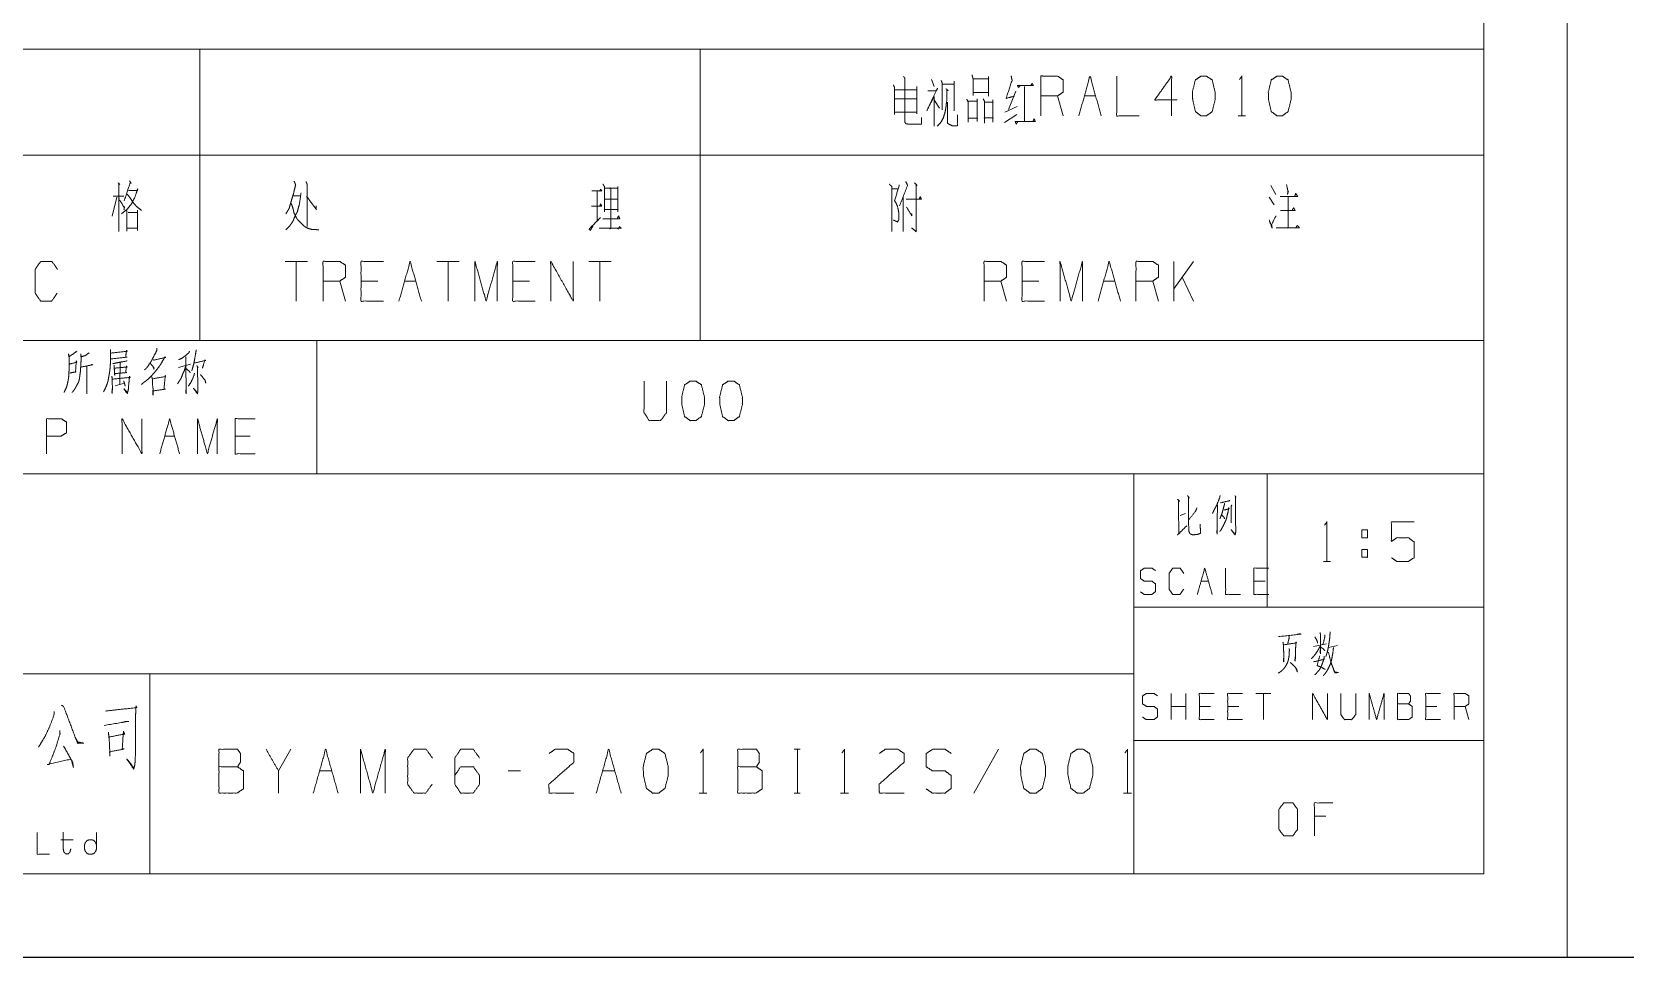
# Model space of a CAD drawing. Header units: millimetres. Extents: x 2210 to 79821, y -19430 to 2344.
# Drawn here: x 7005.8 to 7101.4, y 1492.8 to 1548.3 of the extents above; entities that cross this region are included whole.
import ezdxf

# ---------------------------------------------------------------- set-up
doc = ezdxf.new("R2010")
doc.units = ezdxf.units.MM
doc.layers.add('101', color=7, linetype='Continuous', true_color=0xffffff)

msp = doc.modelspace()

# ---------------------------------------------------------------- linework, layer by layer
msp.add_line((2209.782, 1492.822), (13049.157, 1492.822))
at = {"layer": '101', "color": 133, "linetype": 'Continuous', "lineweight": 18}
for p, q in [((7097.916, 1492.822), (7097.916, 1789.822)), ((7092.916, 1497.822), (7092.916, 1784.822)), ((6912.916, 1529.822), (7092.916, 1529.822)), ((7022.916, 1529.822), (7022.916, 1521.822)), ((6912.916, 1521.822), (7092.916, 1521.822)), ((7071.916, 1521.822), (7071.916, 1497.822)), ((7079.916, 1521.822), (7079.916, 1513.822)), ((7071.916, 1513.822), (7092.916, 1513.822)), ((6962.916, 1509.822), (7071.916, 1509.822)), ((7012.916, 1509.822), (7012.916, 1497.822)), ((7071.916, 1505.822), (7092.916, 1505.822)), ((6702.916, 1497.822), (7092.916, 1497.822)), ((6912.916, 1497.822), (7092.916, 1497.822)), ((6677.916, 1492.822), (7097.916, 1492.822))]:
    msp.add_line(p, q, dxfattribs=at)
at = {"layer": '101', "color": 72, "linetype": 'Continuous', "lineweight": 18}
for p, q in [((6990.916, 1547.284), (7015.916, 1547.284)), ((7015.916, 1547.284), (7015.916, 1540.934)), ((7015.916, 1547.284), (7045.916, 1547.284)), ((7045.916, 1547.284), (7045.916, 1540.934)), ((7045.916, 1547.284), (7092.916, 1547.284)), ((7092.916, 1547.284), (7092.916, 1540.934)), ((7058.901, 1545.047), (7058.901, 1543.422)), ((7059.781, 1545.472), (7059.94, 1545.047)), ((7065.359, 1545.047), (7065.359, 1542.997)), ((7057.593, 1544.847), (7058.866, 1544.847)), ((7057.593, 1544.322), (7058.866, 1544.322)), ((7059.958, 1544.222), (7060.259, 1543.747)), ((7064.847, 1544.772), (7064.405, 1543.672)), ((7067.689, 1543.297), (7067.353, 1544.497)), ((7068.958, 1544.497), (7069.63, 1544.497)), ((7057.611, 1543.522), (7058.866, 1543.522)), ((7064.175, 1542.897), (7064.9, 1543.372)), ((7064.193, 1543.522), (7064.918, 1543.847)), ((7078.188, 1543.297), (7078.612, 1543.297)), ((6990.916, 1540.934), (7015.916, 1540.934)), ((7015.916, 1540.934), (7045.916, 1540.934)), ((7015.916, 1540.934), (7015.916, 1529.822)), ((7045.916, 1540.934), (7092.916, 1540.934)), ((7045.916, 1540.934), (7045.916, 1529.822)), ((7092.916, 1540.934), (7092.916, 1529.822)), ((7010.934, 1538.422), (7010.651, 1537.272)), ((7021.517, 1538.497), (7021.941, 1538.497)), ((7039.728, 1538.772), (7039.728, 1536.947)), ((7057.434, 1538.922), (7057.788, 1538.922)), ((7058.088, 1538.422), (7058.088, 1536.347)), ((7058.76, 1539.272), (7058.937, 1539.122)), ((7080.04, 1538.422), (7080.34, 1537.947)), ((7080.128, 1539.122), (7080.429, 1538.572)), ((7040.17, 1538.297), (7040.948, 1538.297)), ((7022.365, 1534.559), (7021.022, 1534.559)), ((7021.693, 1534.559), (7021.693, 1532.184)), ((7031.471, 1534.559), (7030.128, 1534.559)), ((7030.799, 1534.559), (7030.799, 1532.184)), ((7040.577, 1534.559), (7039.234, 1534.559)), ((7039.905, 1534.559), (7039.905, 1532.184)), ((7074.327, 1532.184), (7074.327, 1534.559)), ((7075.494, 1534.559), (7074.327, 1532.909)), ((7075.494, 1532.184), (7074.822, 1533.609)), ((7024.642, 1532.184), (7024.306, 1533.384)), ((7026.582, 1533.384), (7025.575, 1533.384)), ((7028.187, 1533.384), (7028.859, 1533.384)), ((7035.688, 1533.384), (7034.681, 1533.384)), ((7064.288, 1532.184), (7063.952, 1533.384)), ((7066.229, 1533.384), (7065.221, 1533.384)), ((7070.11, 1533.384), (7070.782, 1533.384)), ((7073.394, 1532.184), (7073.058, 1533.384)), ((6990.916, 1529.822), (7015.916, 1529.822)), ((7015.916, 1529.822), (7045.916, 1529.822)), ((7045.916, 1529.822), (7092.916, 1529.822)), ((7011.135, 1528.488), (7011.12, 1527.185)), ((7014.631, 1528.201), (7015.349, 1528.4)), ((7010.839, 1527.097), (7011.385, 1527.252)), ((7013.803, 1524.083), (7014.396, 1524.083)), ((7018.922, 1524.083), (7018.032, 1524.083)), ((7074.695, 1519.319), (7075.017, 1519.443)), ((7083.289, 1516.56), (7083.713, 1516.56)), ((7085.601, 1517.285), (7085.937, 1517.285)), ((7085.601, 1517.285), (7085.601, 1516.81)), ((7075.952, 1515.379), (7076.397, 1515.379)), ((7079.792, 1515.379), (7079.124, 1515.379)), ((7082.693, 1511.451), (7083.483, 1511.616)), ((7083.6, 1511.389), (7084.141, 1511.513)), ((7074.155, 1507.071), (7074.155, 1508.644)), ((7075.045, 1507.865), (7074.155, 1507.865)), ((7075.045, 1507.071), (7075.045, 1508.644)), ((7076.519, 1507.865), (7075.852, 1507.865)), ((7078.217, 1507.865), (7077.549, 1507.865)), ((7080.136, 1508.644), (7079.247, 1508.644)), ((7079.691, 1508.644), (7079.691, 1507.071)), ((7090.097, 1507.865), (7089.43, 1507.865)), ((7092.017, 1507.071), (7091.794, 1507.865)), ((7021.369, 1505.291), (7020.628, 1503.994)), ((7051.549, 1505.291), (7051.919, 1505.291)), ((7051.744, 1505.291), (7051.744, 1502.669)), ((7063.8, 1505.291), (7062.317, 1502.669)), ((7023.086, 1503.994), (7023.827, 1503.994)), ((7035.142, 1503.994), (7034.401, 1503.994)), ((7040.058, 1503.994), (7040.8, 1503.994)), ((7045.852, 1502.669), (7046.32, 1502.669)), ((7051.549, 1502.669), (7051.919, 1502.669)), ((7054.338, 1502.669), (7054.807, 1502.669)), ((7071.31, 1502.669), (7071.779, 1502.669)), ((7083.439, 1501.285), (7082.751, 1501.285)), ((7007.571, 1499.865), (7008.303, 1499.865))]:
    msp.add_line(p, q, dxfattribs=at)
for points, knots in [([(7057.505, 1545.147), (7057.576, 1544.997), (7057.576, 1543.372)], [0, 0, 0.092597, 1, 1]), ([(7058.106, 1545.647), (7058.194, 1545.547), (7058.194, 1542.922), (7058.247, 1542.822), (7058.406, 1542.797), (7059.184, 1542.797), (7059.184, 1543.197)], [0, 0, 0.031698, 0.655157, 0.682037, 0.720284, 0.904996, 1, 1]), ([(7060.365, 1545.422), (7060.435, 1545.247), (7060.435, 1543.647)], [0, 0, 0.105514, 1, 1]), ([(7060.435, 1545.197), (7061.142, 1545.197), (7061.142, 1545.372), (7061.142, 1543.597)], [0, 0, 0.266094, 0.331958, 1, 1]), ([(7062.217, 1545.747), (7062.288, 1545.497), (7062.288, 1544.522), (7062.288, 1544.697), (7063.207, 1544.697), (7063.207, 1544.472), (7063.207, 1545.647), (7063.207, 1545.522), (7062.288, 1545.522)], [0, 0, 0.054432, 0.258706, 0.29537, 0.487932, 0.535072, 0.781249, 0.807438, 1, 1]), ([(7064.564, 1545.697), (7064.617, 1545.422), (7064.264, 1544.347), (7064.758, 1544.472)], [0, 0, 0.145701, 0.734427, 1, 1]), ([(7065.094, 1545.072), (7065.006, 1544.997), (7064.935, 1545.122), (7065.89, 1545.122), (7065.819, 1545.247), (7065.748, 1545.122)], [0, 0, 0.077218, 0.17288, 0.808676, 0.904338, 1, 1]), ([(7066.346, 1543.297), (7066.346, 1545.672), (7067.353, 1545.672), (7067.689, 1545.447), (7067.689, 1544.722), (7067.353, 1544.497), (7066.346, 1544.497)], [0, 0, 0.400951, 0.571036, 0.639278, 0.761673, 0.829915, 1, 1]), ([(7068.622, 1543.297), (7069.294, 1545.672), (7069.965, 1543.297)], [0, 0, 0.499999, 1, 1]), ([(7070.899, 1545.672), (7070.899, 1543.297), (7072.242, 1543.297)], [0, 0, 0.638733, 1, 1]), ([(7074.518, 1544.247), (7073.175, 1544.247), (7074.183, 1545.672), (7074.183, 1543.297)], [0, 0, 0.245869, 0.565295, 1, 1]), ([(7076.282, 1543.297), (7076.618, 1543.547), (7076.795, 1544.247), (7076.795, 1544.722), (7076.618, 1545.447), (7076.282, 1545.672), (7075.946, 1545.672), (7075.611, 1545.447), (7075.434, 1544.722), (7075.452, 1544.247), (7075.611, 1543.547), (7075.946, 1543.297), (7076.282, 1543.297)], [0, 0, 0.067524, 0.18397, 0.260582, 0.380942, 0.446139, 0.500302, 0.565504, 0.685862, 0.762527, 0.878308, 0.945837, 1, 1]), ([(7078.258, 1545.472), (7078.4, 1545.672), (7078.4, 1543.297)], [0, 0, 0.093495, 1, 1]), ([(7080.835, 1543.297), (7081.171, 1543.547), (7081.348, 1544.247), (7081.348, 1544.722), (7081.171, 1545.447), (7080.835, 1545.672), (7080.499, 1545.672), (7080.164, 1545.447), (7079.987, 1544.722), (7080.004, 1544.247), (7080.164, 1543.547), (7080.499, 1543.297), (7080.835, 1543.297)], [0, 0, 0.067525, 0.183972, 0.260585, 0.380946, 0.446143, 0.500306, 0.565503, 0.685864, 0.76253, 0.878312, 0.945837, 1, 1]), ([(7059.569, 1544.797), (7060.064, 1544.797), (7060.153, 1544.947), (7059.516, 1543.622), (7059.94, 1544.447), (7059.94, 1542.672)], [0, 0, 0.102218, 0.138179, 0.441776, 0.633382, 1, 1]), ([(7060.647, 1544.922), (7060.789, 1544.822), (7060.7, 1544.822), (7060.7, 1544.197), (7060.647, 1543.772), (7060.594, 1543.497), (7060.506, 1543.197), (7060.365, 1542.922), (7060.135, 1542.672)], [0, 0, 0.067741, 0.102315, 0.346795, 0.514328, 0.623882, 0.746214, 0.867178, 1, 1]), ([(7060.753, 1544.122), (7060.753, 1542.847), (7060.877, 1542.772), (7061.036, 1542.697), (7061.337, 1542.697), (7061.337, 1543.347)], [0, 0, 0.500781, 0.55761, 0.626688, 0.744702, 1, 1]), ([(7061.899, 1544.297), (7061.987, 1544.122), (7061.987, 1542.922), (7061.987, 1543.147), (7062.535, 1543.147), (7062.535, 1542.947), (7062.535, 1544.297), (7062.535, 1544.172), (7061.987, 1544.172)], [0, 0, 0.044639, 0.317869, 0.369099, 0.493859, 0.539397, 0.84678, 0.87524, 1, 1]), ([(7062.889, 1544.322), (7062.959, 1544.172), (7062.959, 1542.847), (7062.959, 1543.172), (7063.472, 1543.172), (7063.472, 1542.922), (7063.472, 1544.247), (7063.472, 1544.122), (7062.977, 1544.122)], [0, 0, 0.036663, 0.329593, 0.401444, 0.514757, 0.570026, 0.862955, 0.89059, 1, 1]), ([(7064.953, 1542.922), (7064.865, 1542.797), (7064.811, 1542.947), (7066.013, 1542.947), (7065.943, 1543.122), (7065.89, 1542.997)], [0, 0, 0.083253, 0.169787, 0.823494, 0.926146, 1, 1]), ([(7011.005, 1539.272), (7011.111, 1539.172), (7011.058, 1539.247), (7011.058, 1536.347), (7011.058, 1538.472), (7010.704, 1538.472), (7011.358, 1538.472)], [0, 0, 0.023247, 0.037896, 0.500409, 0.839319, 0.895699, 1, 1]), ([(7011.694, 1539.397), (7011.8, 1539.247), (7011.729, 1539.272), (7011.376, 1538.197)], [0, 0, 0.132126, 0.186059, 1, 1]), ([(7021.57, 1539.372), (7021.658, 1539.147), (7021.57, 1538.822), (7021.534, 1538.647), (7021.464, 1538.422), (7021.393, 1538.172), (7021.322, 1537.947), (7021.269, 1537.747), (7021.181, 1537.597), (7021.075, 1537.422)], [0, 0, 0.116541, 0.278918, 0.364993, 0.478696, 0.603951, 0.71766, 0.817412, 0.901346, 1, 1]), ([(7022.277, 1539.347), (7022.347, 1539.172), (7022.347, 1536.647)], [0, 0, 0.06955, 1, 1]), ([(7058.247, 1539.347), (7058.353, 1539.122), (7057.876, 1537.897)], [0, 0, 0.159107, 1, 1]), ([(7011.623, 1538.822), (7012.171, 1538.822), (7012.189, 1538.922), (7012.03, 1538.447), (7011.8, 1537.997), (7011.535, 1537.672), (7011.217, 1537.422)], [0, 0, 0.220966, 0.26192, 0.463932, 0.667691, 0.836831, 1, 1]), ([(7011.553, 1538.597), (7011.729, 1538.372), (7011.924, 1538.072), (7012.1, 1537.872), (7012.419, 1537.622)], [0, 0, 0.21756, 0.48939, 0.692342, 1, 1]), ([(7021.976, 1538.672), (7021.87, 1537.947), (7021.799, 1537.722), (7021.764, 1537.547), (7021.658, 1537.372), (7021.57, 1537.172), (7021.517, 1537.022), (7021.393, 1536.822), (7021.287, 1536.672), (7021.057, 1536.447)], [0, 0, 0.296653, 0.392139, 0.46442, 0.547269, 0.635793, 0.700209, 0.795421, 0.869798, 1, 1]), ([(7022.312, 1538.472), (7022.895, 1537.672), (7022.895, 1537.897)], [0, 0, 0.814824, 1, 1]), ([(7039.41, 1538.797), (7040.011, 1538.797), (7039.941, 1538.897), (7039.905, 1538.772)], [0, 0, 0.704243, 0.847777, 1, 1]), ([(7040.082, 1539.197), (7040.17, 1539.047), (7040.17, 1537.547), (7040.17, 1537.672), (7040.983, 1537.672), (7040.983, 1537.547), (7040.983, 1539.047), (7040.983, 1538.947), (7040.17, 1538.947), (7040.559, 1538.947), (7040.559, 1536.547), (7039.852, 1536.547), (7041.195, 1536.547), (7041.107, 1536.597), (7041.089, 1536.647), (7040.983, 1536.497)], [0, 0, 0.016856, 0.162098, 0.174201, 0.252928, 0.265031, 0.410272, 0.419955, 0.498682, 0.536334, 0.76872, 0.837175, 0.967244, 0.977077, 0.982211, 1, 1]), ([(7057.257, 1539.197), (7057.416, 1539.047), (7057.416, 1536.347)], [0, 0, 0.074914, 1, 1]), ([(7057.858, 1539.147), (7057.576, 1538.197), (7057.682, 1538.022), (7057.752, 1537.847), (7057.823, 1537.497), (7057.823, 1537.072), (7057.752, 1536.922), (7057.505, 1537.047)], [0, 0, 0.379822, 0.458229, 0.530553, 0.667378, 0.830233, 0.893776, 1, 1]), ([(7058.265, 1538.297), (7059.184, 1538.297), (7059.113, 1538.447), (7059.06, 1538.322)], [0, 0, 0.752923, 0.888763, 1, 1]), ([(7058.866, 1539.172), (7058.866, 1536.347), (7058.601, 1536.572)], [0, 0, 0.890401, 1, 1]), ([(7081.171, 1538.422), (7081.171, 1536.572), (7080.464, 1536.572), (7081.86, 1536.572), (7081.719, 1536.722), (7081.631, 1536.572)], [0, 0, 0.426906, 0.590047, 0.912256, 0.959823, 1, 1]), ([(7080.694, 1538.447), (7081.754, 1538.447), (7081.631, 1538.647), (7081.578, 1538.472)], [0, 0, 0.717261, 0.876328, 1, 1]), ([(7081.083, 1539.172), (7081.171, 1538.697), (7081.189, 1538.797), (7081.136, 1538.572)], [0, 0, 0.592181, 0.716658, 1, 1]), ([(7011.093, 1538.247), (7011.393, 1537.772), (7011.393, 1537.847), (7011.358, 1537.647)], [0, 0, 0.668993, 0.75826, 1, 1]), ([(7011.535, 1537.622), (7011.535, 1536.372), (7011.535, 1536.547), (7012.171, 1536.547), (7012.171, 1536.422), (7012.171, 1537.622), (7012.171, 1537.497), (7011.606, 1537.497)], [0, 0, 0.306605, 0.34953, 0.505604, 0.536265, 0.830605, 0.861265, 1, 1]), ([(7021.393, 1538.022), (7021.464, 1537.847), (7021.517, 1537.647), (7021.552, 1537.472), (7021.729, 1537.122), (7021.817, 1537.022), (7022.065, 1536.772), (7022.206, 1536.647), (7022.383, 1536.547), (7022.63, 1536.472), (7022.86, 1536.472), (7023.037, 1536.447)], [0, 0, 0.075192, 0.15762, 0.228747, 0.384949, 0.438119, 0.578251, 0.653441, 0.734337, 0.837345, 0.928883, 1, 1]), ([(7039.393, 1537.872), (7040.011, 1537.872), (7039.941, 1538.022), (7039.905, 1537.897)], [0, 0, 0.676561, 0.857934, 1, 1]), ([(7058.283, 1537.822), (7058.601, 1537.297), (7058.618, 1537.397), (7058.53, 1537.422)], [0, 0, 0.760418, 0.886215, 1, 1]), ([(7080.711, 1537.622), (7081.595, 1537.622), (7081.507, 1537.772), (7081.418, 1537.647)], [0, 0, 0.729813, 0.873574, 1, 1]), ([(7039.481, 1536.672), (7039.322, 1536.422), (7039.251, 1536.497), (7039.941, 1537.197)], [0, 0, 0.214427, 0.289033, 1, 1]), ([(7040.082, 1537.122), (7041.089, 1537.122), (7041.019, 1537.297), (7040.948, 1537.147)], [0, 0, 0.739673, 0.878255, 1, 1]), ([(7080.04, 1537.047), (7080.217, 1536.547), (7080.181, 1536.772), (7080.446, 1537.297)], [0, 0, 0.39393, 0.563113, 1, 1]), ([(7007.357, 1532.659), (7007.021, 1532.184), (7006.367, 1532.184), (7006.031, 1532.659), (7006.031, 1534.084), (7006.367, 1534.559), (7007.039, 1534.559), (7007.375, 1534.084)], [0, 0, 0.114568, 0.243366, 0.357936, 0.638584, 0.753154, 0.885433, 1, 1]), ([(7023.298, 1532.184), (7023.298, 1534.559), (7024.306, 1534.559), (7024.642, 1534.334), (7024.642, 1533.609), (7024.306, 1533.384), (7023.298, 1533.384)], [0, 0, 0.400951, 0.571036, 0.639278, 0.761673, 0.829915, 1, 1]), ([(7026.918, 1532.184), (7025.575, 1532.184), (7025.575, 1534.559), (7026.918, 1534.559)], [0, 0, 0.26539, 0.73461, 1, 1]), ([(7027.851, 1532.184), (7028.523, 1534.559), (7029.194, 1532.184)], [0, 0, 0.499999, 1, 1]), ([(7032.404, 1532.184), (7032.404, 1534.559), (7033.076, 1532.184), (7033.747, 1534.559), (7033.747, 1532.184)], [0, 0, 0.245192, 0.500001, 0.754808, 1, 1]), ([(7036.024, 1532.184), (7034.681, 1532.184), (7034.681, 1534.559), (7036.024, 1534.559)], [0, 0, 0.26539, 0.73461, 1, 1]), ([(7036.957, 1532.184), (7036.957, 1534.559), (7038.3, 1532.184), (7038.3, 1534.559)], [0, 0, 0.317574, 0.682426, 1, 1]), ([(7062.945, 1532.184), (7062.945, 1534.559), (7063.952, 1534.559), (7064.288, 1534.334), (7064.288, 1533.609), (7063.952, 1533.384), (7062.945, 1533.384)], [0, 0, 0.400952, 0.571031, 0.639278, 0.761674, 0.829922, 1, 1]), ([(7066.565, 1532.184), (7065.221, 1532.184), (7065.221, 1534.559), (7066.565, 1534.559)], [0, 0, 0.26539, 0.73461, 1, 1]), ([(7067.498, 1532.184), (7067.498, 1534.559), (7068.169, 1532.184), (7068.841, 1534.559), (7068.841, 1532.184)], [0, 0, 0.245192, 0.499999, 0.754808, 1, 1]), ([(7072.051, 1532.184), (7072.051, 1534.559), (7073.058, 1534.559), (7073.394, 1534.334), (7073.394, 1533.609), (7073.058, 1533.384), (7072.051, 1533.384)], [0, 0, 0.400951, 0.571036, 0.639278, 0.761673, 0.829915, 1, 1]), ([(7008.545, 1529.173), (7008.482, 1529.128), (7008.061, 1528.841), (7008.029, 1529.018), (7008.076, 1528.841), (7008.076, 1528.267), (7008.061, 1527.914), (7008.045, 1527.671), (7008.014, 1527.428), (7007.967, 1527.207), (7007.905, 1526.987), (7007.827, 1526.832), (7007.764, 1526.7)], [0, 0, 0.024363, 0.186803, 0.243942, 0.302154, 0.485024, 0.597668, 0.675195, 0.753199, 0.825098, 0.89819, 0.953346, 1, 1]), ([(7009.278, 1529.084), (7009.029, 1528.908), (7008.794, 1528.841), (7008.763, 1529.018), (7008.794, 1528.753), (7008.779, 1528.488), (7008.763, 1528.201), (7008.748, 1527.958), (7008.716, 1527.737), (7008.685, 1527.495), (7008.638, 1527.318), (7008.56, 1527.185), (7008.482, 1527.031), (7008.404, 1526.898), (7008.326, 1526.788), (7008.248, 1526.7)], [0, 0, 0.096319, 0.172937, 0.229415, 0.313416, 0.396985, 0.487495, 0.564125, 0.634336, 0.711437, 0.768975, 0.817388, 0.871906, 0.920319, 0.962889, 1, 1]), ([(7010.542, 1529.283), (7010.558, 1529.084), (7010.558, 1528.731), (7010.542, 1528.4), (7010.527, 1528.179), (7010.495, 1527.892), (7010.449, 1527.649), (7010.402, 1527.384), (7010.339, 1527.185), (7010.261, 1526.987), (7010.136, 1526.744)], [0, 0, 0.076503, 0.212087, 0.33934, 0.424292, 0.535105, 0.630037, 0.733301, 0.813245, 0.895183, 1, 1]), ([(7010.589, 1529.062), (7011.557, 1529.173), (7011.51, 1529.217), (7011.463, 1528.819), (7011.541, 1528.819), (7010.573, 1528.709)], [0, 0, 0.39108, 0.416924, 0.577585, 0.60892, 1, 1]), ([(7013.117, 1528.665), (7013.164, 1528.643), (7013.867, 1528.797), (7013.82, 1528.841), (7013.695, 1528.621), (7013.554, 1528.378), (7013.414, 1528.179), (7013.258, 1527.98), (7013.086, 1527.782), (7012.899, 1527.583), (7012.696, 1527.406), (7012.54, 1527.296), (7012.415, 1527.185)], [0, 0, 0.017093, 0.254607, 0.275864, 0.359629, 0.452278, 0.53264, 0.616084, 0.70281, 0.792986, 0.881828, 0.944963, 1, 1]), ([(7013.336, 1529.349), (7013.32, 1529.195), (7013.133, 1528.841), (7013.024, 1528.621), (7012.899, 1528.422), (7012.743, 1528.201), (7012.587, 1528.047)], [0, 0, 0.101774, 0.363754, 0.525154, 0.678922, 0.85608, 1, 1]), ([(7015.287, 1529.173), (7015.255, 1529.084), (7015.052, 1528.908), (7014.834, 1528.753), (7014.647, 1528.665)], [0, 0, 0.111856, 0.433088, 0.752703, 1, 1]), ([(7015.068, 1528.841), (7015.084, 1527.097), (7015.099, 1526.611), (7015.068, 1526.7), (7015.084, 1526.898)], [0, 0, 0.691283, 0.883884, 0.921006, 1, 1]), ([(7015.693, 1529.261), (7015.677, 1529.151), (7015.599, 1528.687), (7015.536, 1528.378), (7015.427, 1528.002)], [0, 0, 0.086565, 0.451629, 0.696477, 1, 1]), ([(7008.108, 1527.848), (7008.139, 1527.87), (7008.498, 1527.936), (7008.451, 1527.914), (7008.498, 1528.599), (7008.529, 1528.51), (7008.092, 1528.4)], [0, 0, 0.022681, 0.239273, 0.269981, 0.676983, 0.732557, 1, 1]), ([(7008.779, 1528.223), (7009.481, 1528.356), (7009.434, 1528.378), (7009.356, 1528.334)], [0, 0, 0.834819, 0.895271, 1, 1]), ([(7009.138, 1528.267), (7009.138, 1526.633), (7009.122, 1526.744), (7009.138, 1526.92)], [0, 0, 0.849783, 0.907772, 1, 1]), ([(7011.541, 1528.621), (7011.494, 1528.576), (7011.104, 1528.51), (7010.886, 1528.466), (7010.683, 1528.422)], [0, 0, 0.07226, 0.516589, 0.766867, 1, 1]), ([(7010.761, 1528.311), (7010.776, 1528.157), (7010.808, 1527.715), (7010.792, 1527.826), (7011.526, 1527.892), (7011.463, 1527.892), (7011.51, 1528.289), (7011.541, 1528.223), (7010.776, 1528.157)], [0, 0, 0.056492, 0.217482, 0.258029, 0.525926, 0.548635, 0.694164, 0.720796, 1, 1]), ([(7012.946, 1528.422), (7012.977, 1528.4), (7013.149, 1528.201), (7013.164, 1528.091), (7013.102, 1528.245)], [0, 0, 0.066028, 0.519581, 0.712132, 1, 1]), ([(7015.068, 1528.289), (7014.974, 1528.002), (7014.865, 1527.759), (7014.772, 1527.517), (7014.678, 1527.384), (7014.569, 1527.207)], [0, 0, 0.251918, 0.474135, 0.691326, 0.826694, 1, 1]), ([(7015.084, 1528.135), (7015.287, 1527.958), (7015.333, 1527.87)], [0, 0, 0.729109, 1, 1]), ([(7015.583, 1527.848), (7015.568, 1527.737), (7015.396, 1527.34), (7015.224, 1527.075)], [0, 0, 0.129619, 0.632946, 1, 1]), ([(7015.724, 1528.311), (7015.802, 1528.201), (7015.771, 1528.223), (7015.786, 1527.053), (7015.786, 1526.766), (7015.771, 1526.611), (7015.521, 1526.965), (7015.771, 1526.655)], [0, 0, 0.051678, 0.066298, 0.513635, 0.623349, 0.682727, 0.848098, 1, 1]), ([(7015.568, 1528.466), (7016.27, 1528.621), (7016.208, 1528.643), (7016.067, 1528.157)], [0, 0, 0.557066, 0.608364, 1, 1]), ([(7010.636, 1527.671), (7010.651, 1527.472), (7010.667, 1526.965), (7010.651, 1526.633), (7010.636, 1526.722), (7010.667, 1526.943)], [0, 0, 0.147471, 0.523364, 0.768667, 0.835021, 1, 1]), ([(7010.667, 1527.495), (7011.729, 1527.605), (7011.697, 1527.671), (7011.682, 1527.561), (7011.635, 1527.053), (7011.619, 1526.854), (7011.557, 1526.633), (7011.354, 1526.92), (7011.572, 1526.7)], [0, 0, 0.374083, 0.399749, 0.43883, 0.61759, 0.687458, 0.767887, 0.891105, 1, 1]), ([(7011.338, 1527.384), (7011.401, 1527.207), (7011.432, 1527.075)], [0, 0, 0.579215, 1, 1]), ([(7013.024, 1527.627), (7013.055, 1527.561), (7013.086, 1527.009), (7013.102, 1526.943), (7013.102, 1526.545), (7013.086, 1526.722), (7013.086, 1526.788), (7013.851, 1526.898), (7013.757, 1526.898), (7013.835, 1527.715), (7013.867, 1527.671), (7013.82, 1527.649), (7013.071, 1527.517)], [0, 0, 0.018828, 0.160986, 0.178485, 0.280676, 0.326272, 0.343303, 0.542024, 0.566111, 0.777126, 0.791033, 0.804348, 1, 1]), ([(7015.942, 1527.782), (7016.223, 1527.428), (7016.27, 1527.252)], [0, 0, 0.711821, 1, 1]), ([(7042.547, 1527.382), (7042.547, 1525.482), (7042.865, 1525.007), (7043.537, 1525.007), (7043.89, 1525.482), (7043.89, 1527.382)], [0, 0, 0.337151, 0.438599, 0.557785, 0.662849, 1, 1]), ([(7045.654, 1525.007), (7045.99, 1525.257), (7046.167, 1525.957), (7046.167, 1526.432), (7045.99, 1527.157), (7045.654, 1527.382), (7045.318, 1527.382), (7044.982, 1527.157), (7044.806, 1526.432), (7044.823, 1525.957), (7044.982, 1525.257), (7045.318, 1525.007), (7045.654, 1525.007)], [0, 0, 0.06753, 0.183974, 0.260587, 0.380945, 0.446147, 0.50031, 0.565507, 0.685867, 0.762532, 0.878313, 0.945837, 1, 1]), ([(7047.93, 1525.007), (7048.266, 1525.257), (7048.443, 1525.957), (7048.443, 1526.432), (7048.266, 1527.157), (7047.93, 1527.382), (7047.595, 1527.382), (7047.259, 1527.157), (7047.082, 1526.432), (7047.1, 1525.957), (7047.259, 1525.257), (7047.595, 1525.007), (7047.93, 1525.007)], [0, 0, 0.067524, 0.18397, 0.260583, 0.380943, 0.446139, 0.500302, 0.565504, 0.685863, 0.762528, 0.878308, 0.945837, 1, 1]), ([(7006.717, 1523.023), (7006.717, 1525.121), (7007.607, 1525.121), (7007.904, 1524.922), (7007.904, 1524.282), (7007.592, 1524.083), (7006.717, 1524.083)], [0, 0, 0.401145, 0.571312, 0.639588, 0.762043, 0.832818, 1, 1]), ([(7011.243, 1523.023), (7011.243, 1525.121), (7012.43, 1523.023), (7012.43, 1525.121)], [0, 0, 0.317574, 0.682426, 1, 1]), ([(7015.769, 1523.023), (7015.769, 1525.121), (7016.362, 1523.023), (7016.956, 1525.121), (7016.956, 1523.023)], [0, 0, 0.245192, 0.5, 0.754808, 1, 1]), ([(7019.219, 1523.023), (7018.032, 1523.023), (7018.032, 1525.121), (7019.219, 1525.121)], [0, 0, 0.265389, 0.734611, 1, 1]), ([(7074.534, 1520.292), (7074.68, 1520.167), (7074.592, 1520.209), (7074.622, 1518.222), (7074.534, 1518.139), (7075.09, 1518.698)], [0, 0, 0.060255, 0.090729, 0.71461, 0.752496, 1, 1]), ([(7075.134, 1520.519), (7075.251, 1520.374), (7075.207, 1520.416), (7075.207, 1519.546), (7075.207, 1518.863), (7075.207, 1518.76), (7075.222, 1518.366), (7075.266, 1518.263), (7075.324, 1518.201), (7075.456, 1518.159), (7075.719, 1518.18), (7075.909, 1518.242), (7075.924, 1518.263), (7075.895, 1518.801)], [0, 0, 0.050887, 0.067371, 0.30486, 0.491459, 0.519732, 0.627242, 0.657953, 0.681265, 0.71898, 0.791172, 0.845841, 0.852765, 1, 1]), ([(7077.094, 1520.519), (7077.08, 1520.416), (7076.904, 1519.96), (7076.758, 1519.691), (7076.641, 1519.443)], [0, 0, 0.089072, 0.504979, 0.766001, 1, 1]), ([(7077.109, 1520.105), (7077.138, 1520.085), (7077.168, 1520.085), (7077.68, 1520.209), (7077.636, 1520.209), (7077.563, 1520.167)], [0, 0, 0.049781, 0.090425, 0.822292, 0.883256, 1, 1]), ([(7077.987, 1520.499), (7078.046, 1520.416), (7078.016, 1520.395), (7078.031, 1518.346), (7078.031, 1518.325), (7078.016, 1518.201), (7077.987, 1518.159), (7077.753, 1518.47), (7077.987, 1518.18), (7078.016, 1518.263)], [0, 0, 0.031372, 0.042462, 0.676473, 0.682877, 0.721567, 0.737252, 0.857566, 0.97283, 1, 1]), ([(7075.207, 1519.05), (7075.631, 1519.588), (7075.705, 1519.774)], [0, 0, 0.77398, 1, 1]), ([(7076.933, 1519.96), (7076.919, 1518.201), (7076.904, 1518.325), (7076.904, 1518.346), (7076.919, 1518.532)], [0, 0, 0.841012, 0.900786, 0.910681, 1, 1]), ([(7077.343, 1520.043), (7077.358, 1520.002), (7077.285, 1519.712), (7077.211, 1519.443), (7077.138, 1519.257), (7077.08, 1519.112)], [0, 0, 0.044891, 0.350478, 0.63559, 0.840224, 1, 1]), ([(7077.343, 1519.65), (7077.636, 1519.712), (7077.607, 1519.774), (7077.577, 1519.546), (7077.519, 1519.339), (7077.489, 1519.174), (7077.431, 1519.008), (7077.358, 1518.863), (7077.285, 1518.698), (7077.211, 1518.573), (7077.138, 1518.429), (7077.08, 1518.366)], [0, 0, 0.158182, 0.194476, 0.315843, 0.429568, 0.518472, 0.611327, 0.697145, 0.792857, 0.869066, 0.954883, 1, 1]), ([(7077.197, 1519.339), (7077.329, 1519.215), (7077.358, 1519.112)], [0, 0, 0.6273, 1, 1]), ([(7077.768, 1519.94), (7077.797, 1519.898), (7077.768, 1519.878), (7077.768, 1518.884), (7077.753, 1518.987), (7077.768, 1519.112)], [0, 0, 0.038712, 0.066084, 0.824707, 0.904517, 1, 1]), ([(7083.36, 1518.735), (7083.501, 1518.935), (7083.501, 1516.56)], [0, 0, 0.093487, 1, 1]), ([(7085.601, 1517.985), (7085.601, 1518.46), (7085.937, 1518.46), (7085.937, 1517.985), (7085.601, 1517.985)], [0, 0, 0.292916, 0.5, 0.792916, 1, 1]), ([(7087.365, 1516.785), (7087.701, 1516.56), (7088.39, 1516.56), (7088.726, 1516.785), (7088.726, 1517.735), (7088.39, 1517.985), (7087.701, 1517.985), (7087.365, 1517.76), (7087.365, 1518.935), (7088.726, 1518.935)], [0, 0, 0.062226, 0.168341, 0.230572, 0.376815, 0.441268, 0.547382, 0.609609, 0.790489, 1, 1]), ([(7085.937, 1517.285), (7085.937, 1516.81), (7085.601, 1516.81)], [0, 0, 0.585831, 1, 1]), ([(7072.324, 1514.734), (7072.546, 1514.585), (7073.003, 1514.585), (7073.225, 1514.75), (7073.225, 1515.214), (7073.003, 1515.379), (7072.558, 1515.379), (7072.324, 1515.529), (7072.324, 1516.009), (7072.558, 1516.158), (7073.003, 1516.158), (7073.225, 1516.009)], [0, 0, 0.068029, 0.184052, 0.254519, 0.372336, 0.442804, 0.555843, 0.62637, 0.748396, 0.818923, 0.931962, 1, 1]), ([(7074.911, 1514.899), (7074.688, 1514.585), (7074.255, 1514.585), (7074.033, 1514.899), (7074.033, 1515.843), (7074.255, 1516.158), (7074.7, 1516.158), (7074.922, 1515.843)], [0, 0, 0.114571, 0.243364, 0.357935, 0.638587, 0.753157, 0.885429, 1, 1]), ([(7075.73, 1514.585), (7076.175, 1516.158), (7076.62, 1514.585)], [0, 0, 0.499998, 1, 1]), ([(7077.427, 1516.158), (7077.427, 1514.585), (7078.317, 1514.585)], [0, 0, 0.638737, 1, 1]), ([(7080.014, 1514.585), (7079.124, 1514.585), (7079.124, 1516.158), (7080.014, 1516.158)], [0, 0, 0.265388, 0.734612, 1, 1]), ([(7080.6, 1512.051), (7081.947, 1512.196), (7081.888, 1512.217), (7081.742, 1512.196)], [0, 0, 0.865805, 0.905503, 1, 1]), ([(7080.864, 1511.72), (7080.893, 1511.554), (7080.908, 1511.12), (7080.908, 1510.54), (7080.893, 1510.623), (7080.893, 1510.768)], [0, 0, 0.119124, 0.427226, 0.837796, 0.897358, 1, 1]), ([(7080.893, 1511.554), (7081.683, 1511.678), (7081.639, 1511.72), (7081.625, 1511.368), (7081.625, 1510.995), (7081.61, 1510.768), (7081.595, 1510.581), (7081.581, 1510.664), (7081.61, 1510.85)], [0, 0, 0.351984, 0.378534, 0.533493, 0.697426, 0.797814, 0.880033, 0.917028, 1, 1]), ([(7081.215, 1512.113), (7081.244, 1511.989), (7081.142, 1511.596)], [0, 0, 0.238945, 1, 1]), ([(7082.78, 1512.03), (7082.912, 1511.803), (7082.941, 1511.658)], [0, 0, 0.640218, 1, 1]), ([(7083.088, 1512.299), (7083.117, 1512.155), (7083.117, 1511.016), (7083.088, 1511.161), (7083.117, 1511.285)], [0, 0, 0.094654, 0.823642, 0.918295, 1, 1]), ([(7083.38, 1512.155), (7083.38, 1512.051), (7083.263, 1511.575)], [0, 0, 0.174306, 1, 1]), ([(7083.688, 1512.341), (7083.688, 1512.217), (7083.673, 1511.989), (7083.629, 1511.699), (7083.585, 1511.389), (7083.527, 1511.14), (7083.454, 1510.913), (7083.439, 1510.85)], [0, 0, 0.081859, 0.232245, 0.425429, 0.632112, 0.800316, 0.957949, 1, 1]), ([(7081.23, 1511.347), (7081.259, 1511.223), (7081.244, 1511.182), (7081.23, 1510.892), (7081.186, 1510.643), (7081.142, 1510.499), (7081.069, 1510.354), (7080.981, 1510.209), (7080.834, 1510.043), (7080.688, 1509.919), (7080.571, 1509.857)], [0, 0, 0.073225, 0.098424, 0.26494, 0.409696, 0.496582, 0.589746, 0.686975, 0.813798, 0.923947, 1, 1]), ([(7083.102, 1511.471), (7082.971, 1511.244), (7082.839, 1511.037), (7082.707, 1510.871), (7082.575, 1510.726)], [0, 0, 0.287233, 0.555137, 0.786183, 1, 1]), ([(7082.693, 1510.54), (7083.322, 1510.685), (7083.336, 1510.871), (7083.336, 1510.788), (7083.263, 1510.54), (7083.161, 1510.271), (7083.058, 1510.064), (7082.941, 1509.94), (7082.839, 1509.815), (7082.766, 1509.753)], [0, 0, 0.304469, 0.392577, 0.431617, 0.55371, 0.68947, 0.798366, 0.878841, 0.95475, 1, 1]), ([(7083.073, 1510.892), (7082.912, 1510.312), (7083.014, 1510.271), (7083.132, 1510.229), (7083.249, 1510.167), (7083.395, 1510.085)], [0, 0, 0.529111, 0.626299, 0.735529, 0.852099, 1, 1]), ([(7083.117, 1511.43), (7083.293, 1511.306), (7083.38, 1511.202)], [0, 0, 0.613114, 1, 1]), ([(7083.893, 1511.389), (7083.849, 1511.037), (7083.805, 1510.788), (7083.761, 1510.581), (7083.702, 1510.395), (7083.585, 1510.147), (7083.483, 1509.96), (7083.366, 1509.795), (7083.278, 1509.712)], [0, 0, 0.194372, 0.332632, 0.448613, 0.555646, 0.70616, 0.822691, 0.933849, 1, 1]), ([(7083.571, 1511.12), (7083.6, 1511.078), (7083.746, 1510.499), (7083.849, 1510.229), (7083.951, 1509.94), (7083.98, 1509.878), (7084.2, 1509.898), (7083.98, 1509.919), (7083.907, 1510.043)], [0, 0, 0.026719, 0.341744, 0.493482, 0.655463, 0.691641, 0.807838, 0.924035, 1, 1]), ([(7081.303, 1510.499), (7081.508, 1510.312), (7081.625, 1510.188), (7081.683, 1510.105), (7081.727, 1509.94), (7081.639, 1510.147)], [0, 0, 0.292982, 0.473564, 0.580848, 0.762106, 1, 1]), ([(7007.621, 1507.931), (7007.743, 1507.862), (7008.572, 1505.654), (7008.962, 1505.654), (7008.596, 1505.723), (7008.45, 1505.965)], [0, 0, 0.039541, 0.705114, 0.815247, 0.920312, 1, 1]), ([(7010.254, 1507.586), (7012.132, 1507.793), (7012.083, 1507.897), (7012.059, 1507.379), (7012.059, 1505.447), (7012.035, 1504.688), (7012.01, 1504.343), (7011.961, 1504.171), (7011.937, 1504.102), (7011.522, 1504.723), (7011.937, 1504.205)], [0, 0, 0.261649, 0.277493, 0.349233, 0.616764, 0.72192, 0.769813, 0.794637, 0.804771, 0.908172, 1, 1]), ([(7072.446, 1507.22), (7072.668, 1507.071), (7073.125, 1507.071), (7073.347, 1507.236), (7073.347, 1507.7), (7073.125, 1507.865), (7072.68, 1507.865), (7072.446, 1508.015), (7072.446, 1508.495), (7072.68, 1508.644), (7073.125, 1508.644), (7073.347, 1508.495)], [0, 0, 0.068036, 0.184055, 0.25452, 0.372334, 0.442799, 0.555845, 0.626371, 0.748393, 0.818918, 0.931964, 1, 1]), ([(7076.742, 1507.071), (7075.852, 1507.071), (7075.852, 1508.644), (7076.742, 1508.644)], [0, 0, 0.265394, 0.734606, 1, 1]), ([(7078.439, 1507.071), (7077.549, 1507.071), (7077.549, 1508.644), (7078.439, 1508.644)], [0, 0, 0.265394, 0.734606, 1, 1]), ([(7082.641, 1507.071), (7082.641, 1508.644), (7083.531, 1507.071), (7083.531, 1508.644)], [0, 0, 0.317573, 0.682427, 1, 1]), ([(7084.338, 1508.644), (7084.338, 1507.385), (7084.549, 1507.071), (7084.994, 1507.071), (7085.228, 1507.385), (7085.228, 1508.644)], [0, 0, 0.337149, 0.438598, 0.557784, 0.662851, 1, 1]), ([(7086.035, 1507.071), (7086.035, 1508.644), (7086.48, 1507.071), (7086.925, 1508.644), (7086.925, 1507.071)], [0, 0, 0.245192, 0.5, 0.754808, 1, 1]), ([(7087.733, 1508.015), (7087.733, 1508.644), (7088.4, 1508.644), (7088.505, 1508.495), (7088.505, 1508.18), (7088.4, 1508.015), (7087.733, 1508.015), (7087.733, 1507.071), (7088.388, 1507.071), (7088.611, 1507.22), (7088.611, 1507.865), (7088.4, 1508.015)], [0, 0, 0.115916, 0.238849, 0.272472, 0.33043, 0.366587, 0.48952, 0.663395, 0.784172, 0.83349, 0.952457, 1, 1]), ([(7090.32, 1507.071), (7089.43, 1507.071), (7089.43, 1508.644), (7090.32, 1508.644)], [0, 0, 0.265394, 0.734606, 1, 1]), ([(7091.127, 1507.071), (7091.127, 1508.644), (7091.794, 1508.644), (7092.017, 1508.495), (7092.017, 1508.015), (7091.794, 1507.865), (7091.127, 1507.865)], [0, 0, 0.400946, 0.571033, 0.639276, 0.76167, 0.829914, 1, 1]), ([(7007.182, 1507.552), (7007.157, 1507.31), (7006.889, 1506.62), (7006.645, 1506.103), (7006.401, 1505.689), (7006.23, 1505.413)], [0, 0, 0.102841, 0.416511, 0.658903, 0.86249, 1, 1]), ([(7010.181, 1506.724), (7011.644, 1506.965), (7011.498, 1506.965), (7011.23, 1506.896)], [0, 0, 0.777945, 0.854701, 1, 1]), ([(7007.523, 1506.413), (7007.523, 1506.206), (7007.303, 1505.516), (7007.328, 1505.551), (7007.108, 1504.964), (7006.864, 1504.378), (7006.767, 1504.378), (7008.133, 1504.688)], [0, 0, 0.05545, 0.249412, 0.26073, 0.428483, 0.598637, 0.624772, 1, 1]), ([(7010.425, 1506.31), (7010.473, 1505.896), (7010.522, 1504.895), (7010.498, 1505.137), (7011.376, 1505.309), (7011.254, 1505.309), (7011.327, 1506.379), (7011.4, 1506.206), (7010.498, 1506.034)], [0, 0, 0.08584, 0.292105, 0.342087, 0.526357, 0.55147, 0.772215, 0.810799, 1, 1]), ([(7007.743, 1505.482), (7008.279, 1504.516), (7008.328, 1504.205), (7008.23, 1504.585)], [0, 0, 0.610117, 0.783655, 1, 1]), ([(7017.058, 1504.242), (7017.058, 1505.291), (7018.17, 1505.291), (7018.346, 1505.043), (7018.346, 1504.518), (7018.17, 1504.242), (7017.058, 1504.242), (7017.058, 1502.669), (7018.151, 1502.669), (7018.521, 1502.918), (7018.521, 1503.994), (7018.17, 1504.242)], [0, 0, 0.115917, 0.238847, 0.272469, 0.330428, 0.366584, 0.489513, 0.663389, 0.784162, 0.833485, 0.952453, 1, 1]), ([(7020.628, 1502.669), (7020.628, 1503.994), (7019.886, 1505.291)], [0, 0, 0.469959, 1, 1]), ([(7025.544, 1502.669), (7025.544, 1505.291), (7026.285, 1502.669), (7027.027, 1505.291), (7027.027, 1502.669)], [0, 0, 0.245192, 0.5, 0.754808, 1, 1]), ([(7029.836, 1503.194), (7029.465, 1502.669), (7028.743, 1502.669), (7028.373, 1503.194), (7028.373, 1504.767), (7028.743, 1505.291), (7029.485, 1505.291), (7029.856, 1504.767)], [0, 0, 0.114569, 0.243366, 0.357935, 0.638584, 0.753153, 0.885431, 1, 1]), ([(7031.201, 1503.718), (7031.552, 1504.242), (7032.314, 1504.242), (7032.684, 1503.718), (7032.684, 1503.194), (7032.314, 1502.669), (7031.552, 1502.669), (7031.201, 1503.194), (7031.201, 1504.767), (7031.552, 1505.291), (7032.314, 1505.291), (7032.684, 1504.767)], [0, 0, 0.076963, 0.169761, 0.248073, 0.312018, 0.390331, 0.483128, 0.560091, 0.751927, 0.82889, 0.921688, 1, 1]), ([(7036.859, 1505.043), (7037.21, 1505.291), (7037.971, 1505.291), (7038.342, 1505.043), (7038.342, 1504.518), (7036.839, 1503.194), (7036.859, 1502.669), (7038.342, 1502.669)], [0, 0, 0.069692, 0.192977, 0.265273, 0.350227, 0.674741, 0.759753, 1, 1]), ([(7043.433, 1502.669), (7043.804, 1502.945), (7043.999, 1503.718), (7043.999, 1504.242), (7043.804, 1505.043), (7043.433, 1505.291), (7043.062, 1505.291), (7042.692, 1505.043), (7042.497, 1504.242), (7042.516, 1503.718), (7042.692, 1502.945), (7043.062, 1502.669), (7043.433, 1502.669)], [0, 0, 0.06753, 0.183974, 0.260586, 0.380945, 0.446147, 0.500311, 0.565508, 0.685867, 0.762531, 0.878311, 0.945836, 1, 1]), ([(7045.93, 1505.07), (7046.086, 1505.291), (7046.086, 1502.669)], [0, 0, 0.093489, 1, 1]), ([(7048.173, 1504.242), (7048.173, 1505.291), (7049.286, 1505.291), (7049.461, 1505.043), (7049.461, 1504.518), (7049.286, 1504.242), (7048.173, 1504.242), (7048.173, 1502.669), (7049.266, 1502.669), (7049.637, 1502.918), (7049.637, 1503.994), (7049.286, 1504.242)], [0, 0, 0.115917, 0.238847, 0.272469, 0.330428, 0.366584, 0.489513, 0.663389, 0.784162, 0.833485, 0.952453, 1, 1]), ([(7054.416, 1505.07), (7054.572, 1505.291), (7054.572, 1502.669)], [0, 0, 0.093489, 1, 1]), ([(7056.66, 1505.043), (7057.011, 1505.291), (7057.772, 1505.291), (7058.143, 1505.043), (7058.143, 1504.518), (7056.64, 1503.194), (7056.66, 1502.669), (7058.143, 1502.669)], [0, 0, 0.069692, 0.192977, 0.265273, 0.350227, 0.674741, 0.759753, 1, 1]), ([(7059.469, 1502.918), (7059.839, 1502.669), (7060.6, 1502.669), (7060.971, 1502.945), (7060.971, 1503.718), (7060.6, 1503.994), (7059.859, 1503.994), (7059.469, 1504.242), (7059.469, 1505.043), (7059.859, 1505.291), (7060.6, 1505.291), (7060.971, 1505.043)], [0, 0, 0.068036, 0.184054, 0.254519, 0.372335, 0.4428, 0.555843, 0.62637, 0.748394, 0.818921, 0.931964, 1, 1]), ([(7066.063, 1502.669), (7066.434, 1502.945), (7066.629, 1503.718), (7066.629, 1504.242), (7066.434, 1505.043), (7066.063, 1505.291), (7065.692, 1505.291), (7065.321, 1505.043), (7065.126, 1504.242), (7065.146, 1503.718), (7065.321, 1502.945), (7065.692, 1502.669), (7066.063, 1502.669)], [0, 0, 0.067525, 0.18397, 0.260581, 0.38094, 0.446137, 0.500301, 0.565503, 0.685862, 0.762526, 0.878306, 0.945836, 1, 1]), ([(7068.891, 1502.669), (7069.262, 1502.945), (7069.457, 1503.718), (7069.457, 1504.242), (7069.262, 1505.043), (7068.891, 1505.291), (7068.521, 1505.291), (7068.15, 1505.043), (7067.955, 1504.242), (7067.974, 1503.718), (7068.15, 1502.945), (7068.521, 1502.669), (7068.891, 1502.669)], [0, 0, 0.067525, 0.183971, 0.260584, 0.380944, 0.446141, 0.500306, 0.565504, 0.685864, 0.762529, 0.87831, 0.945835, 1, 1]), ([(7071.388, 1505.07), (7071.545, 1505.291), (7071.545, 1502.669)], [0, 0, 0.093489, 1, 1]), ([(7080.908, 1500.105), (7081.464, 1500.105), (7081.742, 1500.498), (7081.742, 1501.678), (7081.464, 1502.071), (7080.908, 1502.071), (7080.615, 1501.678), (7080.615, 1500.498), (7080.908, 1500.105)], [0, 0, 0.102683, 0.191619, 0.409477, 0.498413, 0.601096, 0.691619, 0.909477, 1, 1]), ([(7082.751, 1500.105), (7082.751, 1502.071), (7083.863, 1502.071)], [0, 0, 0.638735, 1, 1]), ([(7006.157, 1500.307), (7006.157, 1498.996), (7006.899, 1498.996)], [0, 0, 0.638728, 1, 1]), ([(7008.167, 1499.313), (7008.118, 1499.12), (7008.01, 1499.01), (7007.874, 1499.01), (7007.757, 1499.12), (7007.718, 1499.313), (7007.718, 1500.321)], [0, 0, 0.107406, 0.190396, 0.26402, 0.350759, 0.456999, 1, 1]), ([(7009.718, 1500.307), (7009.718, 1499.341), (7009.659, 1499.161), (7009.552, 1499.037), (7009.415, 1498.996), (7009.288, 1498.996), (7009.152, 1499.037), (7009.044, 1499.161), (7008.986, 1499.341), (7008.986, 1499.534), (7009.044, 1499.7), (7009.152, 1499.824), (7009.288, 1499.865), (7009.415, 1499.865), (7009.552, 1499.824), (7009.659, 1499.7), (7009.718, 1499.534)], [0, 0, 0.286727, 0.342739, 0.39146, 0.433824, 0.471471, 0.513835, 0.562557, 0.618569, 0.675914, 0.728048, 0.77677, 0.819134, 0.856781, 0.899145, 0.947866, 1, 1])]:
    msp.add_open_spline(points, degree=1, knots=knots, dxfattribs=at)
for points in [[(7069.774, 1532.184), (7070.446, 1534.559), (7071.118, 1532.184)], [(7013.506, 1523.023), (7014.099, 1525.121), (7014.693, 1523.023)], [(7022.715, 1502.669), (7023.457, 1505.291), (7024.198, 1502.669)], [(7039.687, 1502.669), (7040.429, 1505.291), (7041.17, 1502.669)]]:
    msp.add_open_spline(points, degree=1, dxfattribs=at)

doc.saveas('drawing.dxf')
